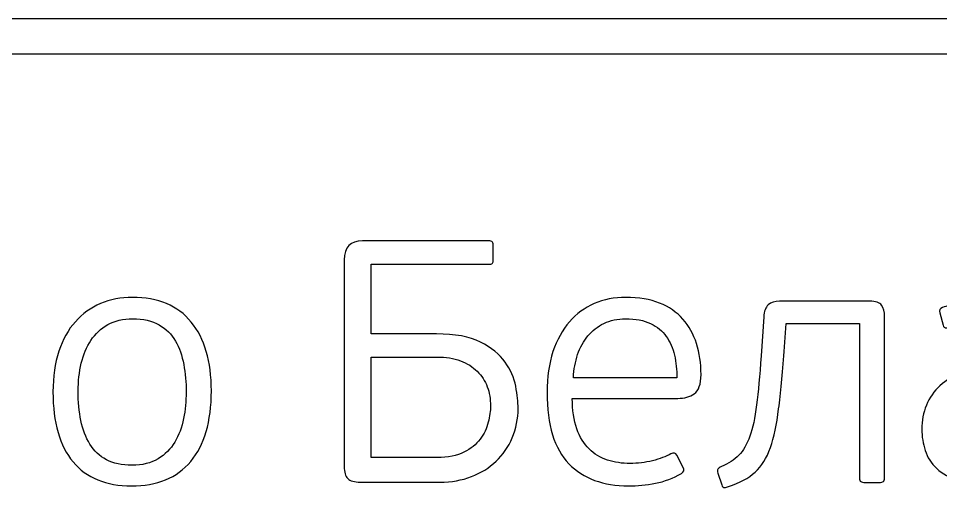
# Model space of a CAD drawing. Header units: centimetres. Extents: x -21.3 to 21.2, y -15.2 to 14.8.
# Drawn here: x 15.977 to 16.588, y 10.547 to 10.859 of the extents above; entities that cross this region are included whole.
import ezdxf

# ---------------------------------------------------------------- set-up
doc = ezdxf.new("R2010")
doc.units = ezdxf.units.CM
doc.header["$MEASUREMENT"] = 0
doc.layers.add('layer 1', color=7, linetype='Continuous')

msp = doc.modelspace()

# ---------------------------------------------------------------- linework, layer by layer
at = {"layer": 'layer 1', "color": 29}
for points, knots in [([(13.7485, 10.83475), (13.7485, 10.83475), (20.67123, 10.83475), (20.67123, 10.83475), (20.67123, 10.83475), (20.67123, 10.83475), (20.67123, 10.85851), (20.67123, 10.85851), (20.67123, 10.85851), (20.67123, 10.85851), (13.7485, 10.85851), (13.7485, 10.85851), (13.7485, 10.85851), (13.7485, 10.85851), (13.7485, 10.83475), (13.7485, 10.83475)], [0, 0, 0, 0, 0.2, 0.2, 0.2, 0.2, 0.4, 0.4, 0.4, 0.4, 0.6, 0.6, 0.6, 0.6, 1, 1, 1, 1]), ([(16.20375, 10.55077), (16.19978, 10.55077), (16.197, 10.55157), (16.1954, 10.55318), (16.1954, 10.55318), (16.1938, 10.55478), (16.193, 10.55741), (16.193, 10.56107), (16.193, 10.56107), (16.193, 10.56107), (16.193, 10.6983), (16.193, 10.6983), (16.193, 10.6983), (16.193, 10.70669), (16.19704, 10.71088), (16.20512, 10.71088), (16.20512, 10.71088), (16.20512, 10.71088), (16.28861, 10.71088), (16.28861, 10.71088), (16.28861, 10.71088), (16.28998, 10.71088), (16.29085, 10.71062), (16.29124, 10.71008), (16.29124, 10.71008), (16.29162, 10.70955), (16.29181, 10.70867), (16.29181, 10.70745), (16.29181, 10.70745), (16.29181, 10.70745), (16.29181, 10.69853), (16.29181, 10.69853), (16.29181, 10.69853), (16.29181, 10.69731), (16.29162, 10.69647), (16.29124, 10.69601), (16.29124, 10.69601), (16.29085, 10.69556), (16.28998, 10.69533), (16.28861, 10.69533), (16.28861, 10.69533), (16.28861, 10.69533), (16.21084, 10.69533), (16.21084, 10.69533), (16.21084, 10.69533), (16.21084, 10.69533), (16.21084, 10.64913), (16.21084, 10.64913), (16.21084, 10.64913), (16.21084, 10.64913), (16.25407, 10.64913), (16.25407, 10.64913), (16.25407, 10.64913), (16.26642, 10.64913), (16.27618, 10.64729), (16.28334, 10.64364), (16.28334, 10.64364), (16.29051, 10.63998), (16.29593, 10.63559), (16.29958, 10.63048), (16.29958, 10.63048), (16.30324, 10.62538), (16.30561, 10.62), (16.30668, 10.61436), (16.30668, 10.61436), (16.30775, 10.60872), (16.30828, 10.60384), (16.30828, 10.59972), (16.30828, 10.59972), (16.30828, 10.59271), (16.30698, 10.58619), (16.30439, 10.58017), (16.30439, 10.58017), (16.3018, 10.57414), (16.29821, 10.56896), (16.29364, 10.56461), (16.29364, 10.56461), (16.28906, 10.56027), (16.28361, 10.55687), (16.27728, 10.55443), (16.27728, 10.55443), (16.27096, 10.55199), (16.26406, 10.55077), (16.25658, 10.55077), (16.25658, 10.55077), (16.25658, 10.55077), (16.20375, 10.55077), (16.20375, 10.55077)], [0, 0, 0, 0, 0.043478, 0.043478, 0.043478, 0.043478, 0.086957, 0.086957, 0.086957, 0.086957, 0.130435, 0.130435, 0.130435, 0.130435, 0.173913, 0.173913, 0.173913, 0.173913, 0.217391, 0.217391, 0.217391, 0.217391, 0.26087, 0.26087, 0.26087, 0.26087, 0.304348, 0.304348, 0.304348, 0.304348, 0.347826, 0.347826, 0.347826, 0.347826, 0.391304, 0.391304, 0.391304, 0.391304, 0.434783, 0.434783, 0.434783, 0.434783, 0.478261, 0.478261, 0.478261, 0.478261, 0.521739, 0.521739, 0.521739, 0.521739, 0.565217, 0.565217, 0.565217, 0.565217, 0.608696, 0.608696, 0.608696, 0.608696, 0.652174, 0.652174, 0.652174, 0.652174, 0.695652, 0.695652, 0.695652, 0.695652, 0.73913, 0.73913, 0.73913, 0.73913, 0.782609, 0.782609, 0.782609, 0.782609, 0.826087, 0.826087, 0.826087, 0.826087, 0.869565, 0.869565, 0.869565, 0.869565, 0.913043, 0.913043, 0.913043, 0.913043, 1, 1, 1, 1]), ([(16.10494, 10.61138), (16.10494, 10.59095), (16.10037, 10.57532), (16.09126, 10.5645), (16.09126, 10.5645), (16.08211, 10.55367), (16.06903, 10.54826), (16.05199, 10.54826), (16.05199, 10.54826), (16.0351, 10.54826), (16.02222, 10.55356), (16.0133, 10.56415), (16.0133, 10.56415), (16.00442, 10.57475), (15.99996, 10.59027), (15.99996, 10.6107), (15.99996, 10.6107), (15.99996, 10.62077), (16.00125, 10.62972), (16.00384, 10.63758), (16.00384, 10.63758), (16.00644, 10.64543), (16.01006, 10.65198), (16.01479, 10.65725), (16.01479, 10.65725), (16.01951, 10.66251), (16.02508, 10.66651), (16.03144, 10.66925), (16.03144, 10.66925), (16.03785, 10.672), (16.0449, 10.67337), (16.05268, 10.67337), (16.05268, 10.67337), (16.06972, 10.67337), (16.08268, 10.66792), (16.0916, 10.65702), (16.0916, 10.65702), (16.10048, 10.64611), (16.10494, 10.63091), (16.10494, 10.61138)], [0, 0, 0, 0, 0.090909, 0.090909, 0.090909, 0.090909, 0.181818, 0.181818, 0.181818, 0.181818, 0.272727, 0.272727, 0.272727, 0.272727, 0.363636, 0.363636, 0.363636, 0.363636, 0.454545, 0.454545, 0.454545, 0.454545, 0.545455, 0.545455, 0.545455, 0.545455, 0.636364, 0.636364, 0.636364, 0.636364, 0.727273, 0.727273, 0.727273, 0.727273, 0.818182, 0.818182, 0.818182, 0.818182, 1, 1, 1, 1]), ([(16.37964, 10.67337), (16.38833, 10.67337), (16.3958, 10.67211), (16.40206, 10.6696), (16.40206, 10.6696), (16.40831, 10.66708), (16.41345, 10.66353), (16.41749, 10.65896), (16.41749, 10.65896), (16.42153, 10.65439), (16.42455, 10.64897), (16.42653, 10.64272), (16.42653, 10.64272), (16.42851, 10.63647), (16.4295, 10.62961), (16.4295, 10.62213), (16.4295, 10.62213), (16.4295, 10.61573), (16.42801, 10.6115), (16.42504, 10.60944), (16.42504, 10.60944), (16.42207, 10.60738), (16.41845, 10.60635), (16.41418, 10.60635), (16.41418, 10.60635), (16.41418, 10.60635), (16.34419, 10.60635), (16.34419, 10.60635), (16.34419, 10.60635), (16.34419, 10.59846), (16.34518, 10.59176), (16.34716, 10.58623), (16.34716, 10.58623), (16.34914, 10.5807), (16.35189, 10.5762), (16.35532, 10.57281), (16.35532, 10.57281), (16.35875, 10.56937), (16.36283, 10.5669), (16.36748, 10.56541), (16.36748, 10.56541), (16.37213, 10.56389), (16.37716, 10.56313), (16.3825, 10.56313), (16.3825, 10.56313), (16.38757, 10.56313), (16.39249, 10.56374), (16.39733, 10.56495), (16.39733, 10.56495), (16.40213, 10.56617), (16.40621, 10.5677), (16.4096, 10.56953), (16.4096, 10.56953), (16.41143, 10.57044), (16.41273, 10.57014), (16.41349, 10.56862), (16.41349, 10.56862), (16.41349, 10.56862), (16.41761, 10.56057), (16.41761, 10.56057), (16.41761, 10.56057), (16.41853, 10.5587), (16.41814, 10.55741), (16.41647, 10.5566), (16.41647, 10.5566), (16.41113, 10.55337), (16.40541, 10.55116), (16.39931, 10.55001), (16.39931, 10.55001), (16.39321, 10.54883), (16.38727, 10.54826), (16.38147, 10.54826), (16.38147, 10.54826), (16.3647, 10.54826), (16.35151, 10.55318), (16.3419, 10.56301), (16.3419, 10.56301), (16.33229, 10.57284), (16.32749, 10.58859), (16.32749, 10.61024), (16.32749, 10.61024), (16.32749, 10.62046), (16.32879, 10.62949), (16.33138, 10.63735), (16.33138, 10.63735), (16.33397, 10.6452), (16.33759, 10.6518), (16.34225, 10.65713), (16.34225, 10.65713), (16.3469, 10.66247), (16.35239, 10.66651), (16.35871, 10.66925), (16.35871, 10.66925), (16.36504, 10.672), (16.37201, 10.67337), (16.37964, 10.67337)], [0, 0, 0, 0, 0.04, 0.04, 0.04, 0.04, 0.08, 0.08, 0.08, 0.08, 0.12, 0.12, 0.12, 0.12, 0.16, 0.16, 0.16, 0.16, 0.2, 0.2, 0.2, 0.2, 0.24, 0.24, 0.24, 0.24, 0.28, 0.28, 0.28, 0.28, 0.32, 0.32, 0.32, 0.32, 0.36, 0.36, 0.36, 0.36, 0.4, 0.4, 0.4, 0.4, 0.44, 0.44, 0.44, 0.44, 0.48, 0.48, 0.48, 0.48, 0.52, 0.52, 0.52, 0.52, 0.56, 0.56, 0.56, 0.56, 0.6, 0.6, 0.6, 0.6, 0.64, 0.64, 0.64, 0.64, 0.68, 0.68, 0.68, 0.68, 0.72, 0.72, 0.72, 0.72, 0.76, 0.76, 0.76, 0.76, 0.8, 0.8, 0.8, 0.8, 0.84, 0.84, 0.84, 0.84, 0.88, 0.88, 0.88, 0.88, 0.92, 0.92, 0.92, 0.92, 1, 1, 1, 1]), ([(16.67219, 10.5613), (16.67219, 10.55855), (16.67112, 10.55672), (16.66898, 10.55581), (16.66898, 10.55581), (16.66212, 10.55291), (16.6548, 10.55093), (16.64702, 10.54986), (16.64702, 10.54986), (16.63925, 10.54879), (16.63177, 10.54826), (16.62461, 10.54826), (16.62461, 10.54826), (16.61485, 10.54826), (16.60684, 10.54932), (16.60059, 10.55146), (16.60059, 10.55146), (16.59434, 10.55359), (16.58938, 10.55642), (16.58572, 10.55985), (16.58572, 10.55985), (16.58207, 10.56328), (16.57951, 10.56724), (16.57806, 10.57178), (16.57806, 10.57178), (16.57661, 10.57628), (16.57589, 10.581), (16.57589, 10.58588), (16.57589, 10.58588), (16.57589, 10.59153), (16.57688, 10.59686), (16.57886, 10.60182), (16.57886, 10.60182), (16.58085, 10.60681), (16.58386, 10.61112), (16.5879, 10.61478), (16.5879, 10.61478), (16.59194, 10.61844), (16.59701, 10.62134), (16.60311, 10.6234), (16.60311, 10.6234), (16.60921, 10.62545), (16.61645, 10.62648), (16.62484, 10.62648), (16.62484, 10.62648), (16.62484, 10.62648), (16.65526, 10.62648), (16.65526, 10.62648), (16.65526, 10.62648), (16.65526, 10.62648), (16.65526, 10.63258), (16.65526, 10.63258), (16.65526, 10.63258), (16.65526, 10.63632), (16.65488, 10.63982), (16.65411, 10.64307), (16.65411, 10.64307), (16.65335, 10.64631), (16.6519, 10.64905), (16.64977, 10.6513), (16.64977, 10.6513), (16.64763, 10.65355), (16.64466, 10.6553), (16.64085, 10.6566), (16.64085, 10.6566), (16.63703, 10.65786), (16.63208, 10.6585), (16.62598, 10.6585), (16.62598, 10.6585), (16.62095, 10.6585), (16.61542, 10.65801), (16.6094, 10.65702), (16.6094, 10.65702), (16.60337, 10.65602), (16.59823, 10.65484), (16.59396, 10.65347), (16.59396, 10.65347), (16.59289, 10.65316), (16.59205, 10.65305), (16.59144, 10.65313), (16.59144, 10.65313), (16.59083, 10.65321), (16.59038, 10.65378), (16.59007, 10.65484), (16.59007, 10.65484), (16.59007, 10.65484), (16.58779, 10.66315), (16.58779, 10.66315), (16.58779, 10.66315), (16.58733, 10.66487), (16.58794, 10.66601), (16.58961, 10.66662), (16.58961, 10.66662), (16.59236, 10.66773), (16.59533, 10.66868), (16.59854, 10.66952), (16.59854, 10.66952), (16.60174, 10.6704), (16.60505, 10.67112), (16.60848, 10.67173), (16.60848, 10.67173), (16.61192, 10.67238), (16.61538, 10.6728), (16.61889, 10.67303), (16.61889, 10.67303), (16.6224, 10.67326), (16.62567, 10.67337), (16.62873, 10.67337), (16.62873, 10.67337), (16.64352, 10.67337), (16.65446, 10.67009), (16.66155, 10.66353), (16.66155, 10.66353), (16.66864, 10.65698), (16.67219, 10.64737), (16.67219, 10.63472), (16.67219, 10.63472), (16.67219, 10.63472), (16.67219, 10.5613), (16.67219, 10.5613)], [0, 0, 0, 0, 0.032258, 0.032258, 0.032258, 0.032258, 0.064516, 0.064516, 0.064516, 0.064516, 0.096774, 0.096774, 0.096774, 0.096774, 0.129032, 0.129032, 0.129032, 0.129032, 0.16129, 0.16129, 0.16129, 0.16129, 0.193548, 0.193548, 0.193548, 0.193548, 0.225806, 0.225806, 0.225806, 0.225806, 0.258065, 0.258065, 0.258065, 0.258065, 0.290323, 0.290323, 0.290323, 0.290323, 0.322581, 0.322581, 0.322581, 0.322581, 0.354839, 0.354839, 0.354839, 0.354839, 0.387097, 0.387097, 0.387097, 0.387097, 0.419355, 0.419355, 0.419355, 0.419355, 0.451613, 0.451613, 0.451613, 0.451613, 0.483871, 0.483871, 0.483871, 0.483871, 0.516129, 0.516129, 0.516129, 0.516129, 0.548387, 0.548387, 0.548387, 0.548387, 0.580645, 0.580645, 0.580645, 0.580645, 0.612903, 0.612903, 0.612903, 0.612903, 0.645161, 0.645161, 0.645161, 0.645161, 0.677419, 0.677419, 0.677419, 0.677419, 0.709677, 0.709677, 0.709677, 0.709677, 0.741935, 0.741935, 0.741935, 0.741935, 0.774194, 0.774194, 0.774194, 0.774194, 0.806452, 0.806452, 0.806452, 0.806452, 0.83871, 0.83871, 0.83871, 0.83871, 0.870968, 0.870968, 0.870968, 0.870968, 0.903226, 0.903226, 0.903226, 0.903226, 0.935484, 0.935484, 0.935484, 0.935484, 1, 1, 1, 1]), ([(16.47113, 10.66041), (16.47129, 10.66411), (16.47228, 10.66677), (16.4741, 10.66841), (16.4741, 10.66841), (16.47597, 10.67006), (16.47841, 10.67085), (16.48146, 10.67085), (16.48146, 10.67085), (16.48146, 10.67085), (16.54131, 10.67085), (16.54131, 10.67085), (16.54131, 10.67085), (16.54532, 10.67085), (16.54795, 10.66998), (16.54924, 10.66818), (16.54924, 10.66818), (16.55054, 10.66639), (16.55118, 10.6638), (16.55118, 10.66041), (16.55118, 10.66041), (16.55118, 10.66041), (16.55118, 10.55352), (16.55118, 10.55352), (16.55118, 10.55352), (16.55118, 10.5523), (16.55092, 10.5515), (16.55039, 10.55111), (16.55039, 10.55111), (16.54985, 10.55074), (16.54886, 10.55054), (16.54749, 10.55054), (16.54749, 10.55054), (16.54749, 10.55054), (16.53819, 10.55054), (16.53819, 10.55054), (16.53819, 10.55054), (16.53697, 10.55054), (16.53605, 10.55074), (16.5354, 10.55111), (16.5354, 10.55111), (16.5348, 10.5515), (16.53449, 10.5523), (16.53449, 10.55352), (16.53449, 10.55352), (16.53449, 10.55352), (16.53449, 10.65599), (16.53449, 10.65599), (16.53449, 10.65599), (16.53449, 10.65599), (16.486, 10.65599), (16.486, 10.65599), (16.486, 10.65599), (16.486, 10.65599), (16.48463, 10.63746), (16.48463, 10.63746), (16.48463, 10.63746), (16.48341, 10.62236), (16.48219, 10.60967), (16.48097, 10.59938), (16.48097, 10.59938), (16.47975, 10.58908), (16.47792, 10.58051), (16.47548, 10.57365), (16.47548, 10.57365), (16.47304, 10.56678), (16.46965, 10.56137), (16.4653, 10.55741), (16.4653, 10.55741), (16.46095, 10.55344), (16.45512, 10.55024), (16.4478, 10.5478), (16.4478, 10.5478), (16.44689, 10.5475), (16.44601, 10.5473), (16.44517, 10.54723), (16.44517, 10.54723), (16.44433, 10.54715), (16.44368, 10.54773), (16.44323, 10.54894), (16.44323, 10.54894), (16.44323, 10.54894), (16.44071, 10.55672), (16.44071, 10.55672), (16.44071, 10.55672), (16.44041, 10.55794), (16.44041, 10.55882), (16.44071, 10.55935), (16.44071, 10.55935), (16.44102, 10.55989), (16.44178, 10.56046), (16.443, 10.56107), (16.443, 10.56107), (16.44772, 10.56305), (16.45158, 10.56556), (16.45455, 10.56862), (16.45455, 10.56862), (16.45752, 10.57166), (16.45996, 10.57586), (16.46187, 10.58119), (16.46187, 10.58119), (16.46378, 10.58653), (16.46526, 10.59347), (16.46633, 10.60201), (16.46633, 10.60201), (16.4674, 10.61055), (16.46839, 10.62137), (16.4693, 10.63449), (16.4693, 10.63449), (16.4693, 10.63449), (16.47113, 10.66041), (16.47113, 10.66041)], [0, 0, 0, 0, 0.034483, 0.034483, 0.034483, 0.034483, 0.068966, 0.068966, 0.068966, 0.068966, 0.103448, 0.103448, 0.103448, 0.103448, 0.137931, 0.137931, 0.137931, 0.137931, 0.172414, 0.172414, 0.172414, 0.172414, 0.206897, 0.206897, 0.206897, 0.206897, 0.241379, 0.241379, 0.241379, 0.241379, 0.275862, 0.275862, 0.275862, 0.275862, 0.310345, 0.310345, 0.310345, 0.310345, 0.344828, 0.344828, 0.344828, 0.344828, 0.37931, 0.37931, 0.37931, 0.37931, 0.413793, 0.413793, 0.413793, 0.413793, 0.448276, 0.448276, 0.448276, 0.448276, 0.482759, 0.482759, 0.482759, 0.482759, 0.517241, 0.517241, 0.517241, 0.517241, 0.551724, 0.551724, 0.551724, 0.551724, 0.586207, 0.586207, 0.586207, 0.586207, 0.62069, 0.62069, 0.62069, 0.62069, 0.655172, 0.655172, 0.655172, 0.655172, 0.689655, 0.689655, 0.689655, 0.689655, 0.724138, 0.724138, 0.724138, 0.724138, 0.758621, 0.758621, 0.758621, 0.758621, 0.793103, 0.793103, 0.793103, 0.793103, 0.827586, 0.827586, 0.827586, 0.827586, 0.862069, 0.862069, 0.862069, 0.862069, 0.896552, 0.896552, 0.896552, 0.896552, 0.931034, 0.931034, 0.931034, 0.931034, 1, 1, 1, 1]), ([(16.08824, 10.61059), (16.08824, 10.61684), (16.08771, 10.62294), (16.08664, 10.6288), (16.08664, 10.6288), (16.08558, 10.63472), (16.08375, 10.6399), (16.08115, 10.6444), (16.08115, 10.6444), (16.07856, 10.6489), (16.07494, 10.65252), (16.07029, 10.65518), (16.07029, 10.65518), (16.06564, 10.65786), (16.05981, 10.65919), (16.05279, 10.65919), (16.05279, 10.65919), (16.04639, 10.65919), (16.0409, 10.65789), (16.03632, 10.6553), (16.03632, 10.6553), (16.03175, 10.65271), (16.02801, 10.6492), (16.02512, 10.64486), (16.02512, 10.64486), (16.02222, 10.64051), (16.02008, 10.63544), (16.01871, 10.62961), (16.01871, 10.62961), (16.01734, 10.62381), (16.01665, 10.61768), (16.01665, 10.61127), (16.01665, 10.61127), (16.01665, 10.6041), (16.01726, 10.59751), (16.01848, 10.59156), (16.01848, 10.59156), (16.0197, 10.58558), (16.02169, 10.58039), (16.02443, 10.57597), (16.02443, 10.57597), (16.02718, 10.57155), (16.03083, 10.56808), (16.03541, 10.56564), (16.03541, 10.56564), (16.03998, 10.5632), (16.04562, 10.56198), (16.05233, 10.56198), (16.05233, 10.56198), (16.0592, 10.56198), (16.06495, 10.56339), (16.0696, 10.56621), (16.0696, 10.56621), (16.07425, 10.56903), (16.07795, 10.57277), (16.08069, 10.57734), (16.08069, 10.57734), (16.08344, 10.58192), (16.08538, 10.58714), (16.08653, 10.59294), (16.08653, 10.59294), (16.08767, 10.59873), (16.08824, 10.60464), (16.08824, 10.61059)], [0, 0, 0, 0, 0.058824, 0.058824, 0.058824, 0.058824, 0.117647, 0.117647, 0.117647, 0.117647, 0.176471, 0.176471, 0.176471, 0.176471, 0.235294, 0.235294, 0.235294, 0.235294, 0.294118, 0.294118, 0.294118, 0.294118, 0.352941, 0.352941, 0.352941, 0.352941, 0.411765, 0.411765, 0.411765, 0.411765, 0.470588, 0.470588, 0.470588, 0.470588, 0.529412, 0.529412, 0.529412, 0.529412, 0.588235, 0.588235, 0.588235, 0.588235, 0.647059, 0.647059, 0.647059, 0.647059, 0.705882, 0.705882, 0.705882, 0.705882, 0.764706, 0.764706, 0.764706, 0.764706, 0.823529, 0.823529, 0.823529, 0.823529, 0.882353, 0.882353, 0.882353, 0.882353, 1, 1, 1, 1]), ([(16.41349, 10.62008), (16.41349, 10.62526), (16.41296, 10.63022), (16.41189, 10.63495), (16.41189, 10.63495), (16.41082, 10.63967), (16.40903, 10.64383), (16.40648, 10.64741), (16.40648, 10.64741), (16.40396, 10.65099), (16.40049, 10.65385), (16.39607, 10.65599), (16.39607, 10.65599), (16.39161, 10.65812), (16.38612, 10.65919), (16.37953, 10.65919), (16.37953, 10.65919), (16.37419, 10.65919), (16.36938, 10.65816), (16.36519, 10.6561), (16.36519, 10.6561), (16.36096, 10.65404), (16.35742, 10.65126), (16.35452, 10.64775), (16.35452, 10.64775), (16.35162, 10.64425), (16.34933, 10.64013), (16.34773, 10.6354), (16.34773, 10.6354), (16.34613, 10.63068), (16.34518, 10.62557), (16.34488, 10.62008), (16.34488, 10.62008), (16.34488, 10.62008), (16.41349, 10.62008), (16.41349, 10.62008)], [0, 0, 0, 0, 0.1, 0.1, 0.1, 0.1, 0.2, 0.2, 0.2, 0.2, 0.3, 0.3, 0.3, 0.3, 0.4, 0.4, 0.4, 0.4, 0.5, 0.5, 0.5, 0.5, 0.6, 0.6, 0.6, 0.6, 0.7, 0.7, 0.7, 0.7, 0.8, 0.8, 0.8, 0.8, 1, 1, 1, 1]), ([(16.28998, 10.60132), (16.28998, 10.60589), (16.28926, 10.61013), (16.28781, 10.61401), (16.28781, 10.61401), (16.28636, 10.61791), (16.28415, 10.62134), (16.28117, 10.62431), (16.28117, 10.62431), (16.2782, 10.62728), (16.2745, 10.62961), (16.27008, 10.63129), (16.27008, 10.63129), (16.26566, 10.63296), (16.26047, 10.6338), (16.25453, 10.6338), (16.25453, 10.6338), (16.25453, 10.6338), (16.21084, 10.6338), (16.21084, 10.6338), (16.21084, 10.6338), (16.21084, 10.6338), (16.21084, 10.56701), (16.21084, 10.56701), (16.21084, 10.56701), (16.21084, 10.56701), (16.25453, 10.56701), (16.25453, 10.56701), (16.25453, 10.56701), (16.26184, 10.56701), (16.26779, 10.56819), (16.27237, 10.57056), (16.27237, 10.57056), (16.27694, 10.57292), (16.28053, 10.57582), (16.28312, 10.57925), (16.28312, 10.57925), (16.28571, 10.58268), (16.2875, 10.58642), (16.28849, 10.59046), (16.28849, 10.59046), (16.28949, 10.5945), (16.28998, 10.59812), (16.28998, 10.60132)], [0, 0, 0, 0, 0.083333, 0.083333, 0.083333, 0.083333, 0.166667, 0.166667, 0.166667, 0.166667, 0.25, 0.25, 0.25, 0.25, 0.333333, 0.333333, 0.333333, 0.333333, 0.416667, 0.416667, 0.416667, 0.416667, 0.5, 0.5, 0.5, 0.5, 0.583333, 0.583333, 0.583333, 0.583333, 0.666667, 0.666667, 0.666667, 0.666667, 0.75, 0.75, 0.75, 0.75, 0.833333, 0.833333, 0.833333, 0.833333, 1, 1, 1, 1])]:
    msp.add_open_spline(points, degree=3, knots=knots, dxfattribs=at)

doc.saveas('drawing.dxf')
